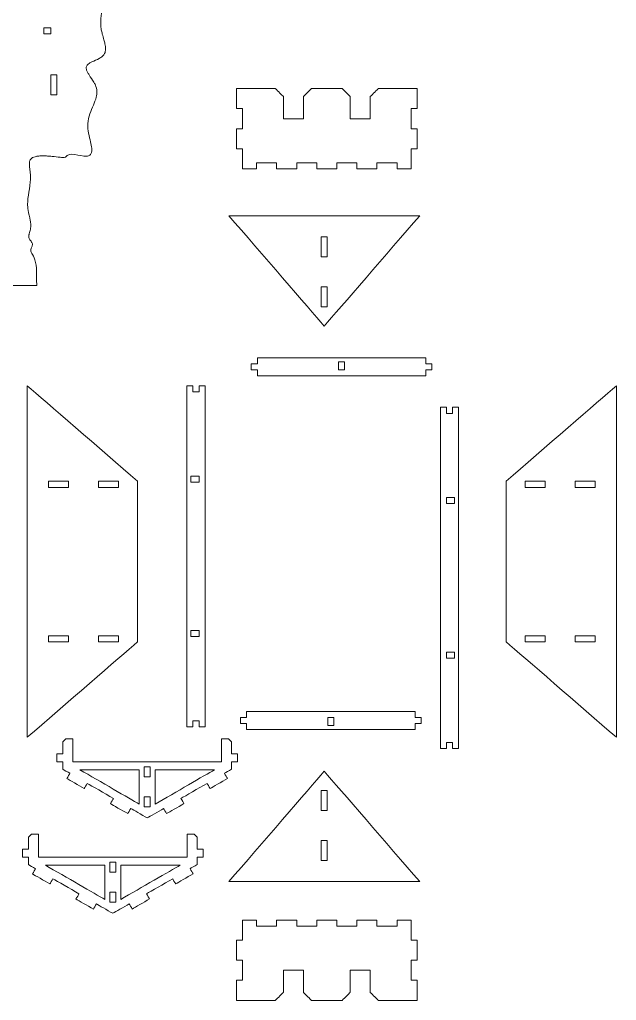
# Model space of a CAD drawing. Header units: millimetres. Extents: x -5059 to 5976, y -2595 to 3315.
# Drawn here: x 4223 to 4818, y -1113 to -135 of the extents above; entities that cross this region are included whole.
import ezdxf

# ---------------------------------------------------------------- set-up
doc = ezdxf.new("R2010")
doc.units = ezdxf.units.MM
doc.header["$MEASUREMENT"] = 0
doc.layers.add('Make2D$visible$lines', color=7, linetype='Continuous')

msp = doc.modelspace()

# ---------------------------------------------------------------- linework, layer by layer
at = {"layer": 'Make2D$visible$lines', "color": 18, "lineweight": 9}
for points, knots in [([(4290.1496, -271.1573), (4291.329, -271.1208), (4292.6943, -270.8121), (4293.6329, -270.0332), (4293.6329, -270.0332), (4294.4388, -269.3644), (4294.93, -268.3488), (4295.1926, -267.3102), (4295.1926, -267.3102), (4295.6468, -265.5133), (4295.4164, -263.6473), (4295.1184, -261.8186), (4295.1184, -261.8186), (4294.7409, -259.5029), (4294.2549, -257.2472), (4293.7255, -254.9836), (4293.7255, -254.9836), (4293.0172, -251.9554), (4292.2313, -248.913), (4291.8011, -245.8235), (4291.8011, -245.8235), (4291.4659, -243.4158), (4291.3468, -240.9795), (4291.5164, -238.561), (4291.5164, -238.561), (4291.7481, -235.2561), (4292.519, -231.9844), (4293.584, -228.8379), (4293.584, -228.8379), (4294.5664, -225.9351), (4295.7991, -223.1389), (4297.002, -220.3197), (4297.002, -220.3197), (4298.1081, -217.7275), (4299.189, -215.116), (4299.8705, -212.3818), (4299.8705, -212.3818), (4300.353, -210.4458), (4300.6352, -208.4483), (4300.5348, -206.4606), (4300.5348, -206.4606), (4300.4273, -204.3329), (4299.8814, -202.2165), (4299.0119, -200.2665), (4299.0119, -200.2665), (4298.5458, -199.2212), (4297.9868, -198.2238), (4297.3947, -197.246), (4297.3947, -197.246), (4295.9345, -194.8344), (4294.2734, -192.5422), (4292.7579, -190.1632), (4292.7579, -190.1632), (4292.1653, -189.2331), (4291.595, -188.2897), (4291.0972, -187.3045), (4291.0972, -187.3045), (4290.6679, -186.4549), (4290.2925, -185.5743), (4290.0623, -184.6462), (4290.0623, -184.6462), (4289.8695, -183.8691), (4289.7785, -183.0587), (4289.9384, -182.286), (4289.9384, -182.286), (4290.0885, -181.5607), (4290.4596, -180.8686), (4290.942, -180.2927), (4290.942, -180.2927), (4291.5035, -179.6222), (4292.2159, -179.1091), (4292.9519, -178.6406), (4292.9519, -178.6406), (4293.8178, -178.0894), (4294.7162, -177.6), (4295.631, -177.1418), (4295.631, -177.1418), (4297.9895, -175.9604), (4300.4566, -174.9866), (4302.7823, -173.7283), (4302.7823, -173.7283), (4304.0034, -173.0676), (4305.1857, -172.3284), (4306.2078, -171.3896), (4306.2078, -171.3896), (4307.0027, -170.6595), (4307.7008, -169.8086), (4308.1817, -168.8515), (4308.1817, -168.8515), (4308.865, -167.4914), (4309.1095, -165.9167), (4309.1297, -164.3754), (4309.1297, -164.3754), (4309.1525, -162.6357), (4308.8894, -160.9386), (4308.5298, -159.2479), (4308.5298, -159.2479), (4308.2334, -157.8545), (4307.8715, -156.4655), (4307.4891, -155.0894), (4307.4891, -155.0894), (4306.9597, -153.1844), (4306.3911, -151.3043), (4305.8851, -149.3969), (4305.8851, -149.3969), (4305.512, -147.9905), (4305.173, -146.5692), (4304.9185, -145.1355), (4304.9185, -145.1355), (4304.6306, -143.5136), (4304.451, -141.8758), (4304.3703, -140.2325), (4304.3703, -140.2325), (4304.2674, -138.1393), (4304.3251, -136.0371), (4304.4756, -133.9449), (4304.4756, -133.9449), (4304.7288, -130.4247), (4305.2448, -126.9326), (4305.6103, -123.423), (4305.6103, -123.423), (4305.763, -121.9566), (4305.8895, -120.4871), (4305.9468, -119.0139), (4305.9468, -119.0139), (4306.0274, -116.9413), (4305.9713, -114.8614), (4305.7341, -112.8026), (4305.7341, -112.8026), (4305.5222, -110.9634), (4305.1658, -109.141), (4304.7513, -107.3339), (4304.7513, -107.3339), (4303.6116, -102.3648), (4302.0326, -97.5112), (4301.0332, -92.5091), (4301.0332, -92.5091), (4300.408, -89.3799), (4300.0097, -86.1926), (4300.1538, -83.0174), (4300.1538, -83.0174), (4300.2973, -79.8562), (4300.9786, -76.707), (4302.0658, -73.7258), (4302.0658, -73.7258), (4303.1543, -70.7409), (4304.6497, -67.9244), (4306.0704, -65.0798), (4306.0704, -65.0798), (4307.4358, -62.3458), (4308.7322, -59.5859), (4309.6971, -56.6738), (4309.6971, -56.6738), (4310.5282, -54.1655), (4311.1135, -51.5443), (4310.6506, -48.9566), (4310.6506, -48.9566), (4310.3801, -47.4443), (4309.7517, -45.9435), (4308.8574, -44.6953), (4308.8574, -44.6953), (4308.2923, -43.9065), (4307.621, -43.2187), (4306.9269, -42.543), (4306.9269, -42.543), (4305.8228, -41.468), (4304.6612, -40.4238), (4303.5413, -39.3621), (4303.5413, -39.3621), (4303.0065, -38.8551), (4302.4812, -38.3441), (4301.994, -37.7898), (4301.994, -37.7898), (4301.5476, -37.2819), (4301.1332, -36.7378), (4300.7871, -36.1548), (4300.7871, -36.1548), (4300.4738, -35.627), (4300.2165, -35.0674), (4300.0859, -34.4714), (4300.0859, -34.4714), (4299.9652, -33.9207), (4299.9527, -33.3391), (4300.0314, -32.7775), (4300.0314, -32.7775), (4300.1142, -32.1862), (4300.2982, -31.6172), (4300.5211, -31.0647), (4300.5211, -31.0647), (4300.7662, -30.457), (4301.0584, -29.8692), (4301.3724, -29.2941), (4301.3724, -29.2941), (4302.2698, -27.6507), (4303.3452, -26.1111), (4304.2383, -24.4593), (4304.2383, -24.4593), (4304.654, -23.6905), (4305.0301, -22.8975), (4305.2709, -22.065), (4305.2709, -22.065), (4305.7629, -20.364), (4305.6896, -18.4985), (4305.1489, -16.8057), (4305.1489, -16.8057), (4304.5605, -14.964), (4303.4187, -13.3269), (4302.2245, -11.7904), (4302.2245, -11.7904), (4301.2206, -10.4987), (4300.1796, -9.2782), (4299.0907, -8.0763), (4299.0907, -8.0763), (4297.5821, -6.4113), (4295.9814, -4.7822), (4294.5127, -3.0678), (4294.5127, -3.0678), (4293.4528, -1.8307), (4292.4616, -0.5492), (4291.5932, 0.8281), (4291.5932, 0.8281), (4290.8661, 1.9813), (4290.225, 3.2017), (4289.7786, 4.4872), (4289.7786, 4.4872), (4289.2244, 6.0831), (4288.9702, 7.7793), (4288.8892, 9.4719), (4288.8892, 9.4719), (4288.8231, 10.8527), (4288.8722, 12.231), (4288.9813, 13.6056), (4288.9813, 13.6056), (4289.2059, 16.437), (4289.6848, 19.2527), (4289.9716, 22.0807), (4289.9716, 22.0807), (4290.089, 23.2382), (4290.1742, 24.3978), (4290.2127, 25.56), (4290.2127, 25.56), (4290.2574, 26.91), (4290.2391, 28.2636), (4290.1857, 29.615), (4290.1857, 29.615), (4290.0105, 34.0546), (4289.4578, 38.4707), (4289.4296, 42.9136), (4289.4296, 42.9136), (4289.4157, 45.1104), (4289.5299, 47.3138), (4289.8995, 49.4747), (4289.8995, 49.4747), (4290.2745, 51.6667), (4290.9122, 53.8151), (4291.6818, 55.9071), (4291.6818, 55.9071), (4293.1704, 59.9535), (4295.1525, 63.789), (4296.8499, 67.7494), (4296.8499, 67.7494), (4297.5549, 69.3944), (4298.2108, 71.061), (4298.757, 72.7656), (4298.757, 72.7656), (4299.2761, 74.3855), (4299.6961, 76.0398), (4299.9122, 77.7283), (4299.9122, 77.7283), (4300.1208, 79.3571), (4300.1397, 81.0177), (4299.8888, 82.6359), (4299.8888, 82.6359), (4299.5963, 84.5223), (4298.9371, 86.351), (4298.0343, 88.0387), (4298.0343, 88.0387), (4297.188, 89.6209), (4296.1276, 91.0791), (4294.9312, 92.415), (4294.9312, 92.415), (4293.4678, 94.0489), (4291.8009, 95.4998), (4289.9637, 96.6988), (4289.9637, 96.6988), (4288.4862, 97.6631), (4286.8985, 98.4645), (4285.2267, 99.0228), (4285.2267, 99.0228), (4283.794, 99.5013), (4282.2995, 99.8013), (4280.7934, 99.931), (4280.7934, 99.931), (4279.29, 100.0606), (4277.775, 100.0205), (4276.2732, 99.8756), (4276.2732, 99.8756), (4274.2064, 99.6762), (4272.1644, 99.2781), (4270.1437, 98.7995), (4270.1437, 98.7995), (4267.0146, 98.0584), (4263.9365, 97.124), (4260.819, 96.3386), (4260.819, 96.3386), (4259.2703, 95.9484), (4257.7119, 95.595), (4256.1369, 95.3259), (4256.1369, 95.3259), (4253.6638, 94.9035), (4251.1498, 94.6889), (4248.6468, 94.8407), (4248.6468, 94.8407), (4247.1669, 94.9304), (4245.691, 95.1482), (4244.2523, 95.5068), (4244.2523, 95.5068), (4242.7672, 95.8769), (4241.3218, 96.3971), (4239.9389, 97.0559), (4239.9389, 97.0559), (4238.5829, 97.7018), (4237.2869, 98.481), (4236.1398, 99.4494), (4236.1398, 99.4494), (4235.6555, 99.8583), (4235.1976, 100.301), (4234.8, 100.795), (4234.8, 100.795), (4234.5042, 101.1624), (4234.2418, 101.5581), (4234.0327, 101.9803), (4234.0327, 101.9803), (4233.718, 102.6162), (4233.5244, 103.3121), (4233.4487, 104.0165), (4233.4487, 104.0165), (4233.3422, 105.0081), (4233.4692, 106.0163), (4233.693, 106.9931), (4233.693, 106.9931), (4233.944, 108.0889), (4234.3168, 109.1451), (4234.7333, 110.1845), (4234.7333, 110.1845), (4235.5259, 112.1625), (4236.4767, 114.0799), (4237.3017, 116.047), (4237.3017, 116.047), (4237.6955, 116.9859), (4238.0606, 117.9363), (4238.3732, 118.9042), (4238.3732, 118.9042), (4238.9792, 120.7806), (4239.3879, 122.7231), (4239.6424, 124.681), (4239.6424, 124.681), (4239.8863, 126.5571), (4239.9888, 128.4472), (4240.0167, 130.3378), (4240.0167, 130.3378), (4240.0605, 133.3124), (4239.9199, 136.2885), (4239.9321, 139.2639), (4239.9321, 139.2639), (4239.9385, 140.8258), (4239.987, 142.3876), (4240.0726, 143.9468), (4240.0726, 143.9468), (4240.3696, 149.3624), (4241.1127, 154.7473), (4241.5014, 160.1576), (4241.5014, 160.1576), (4241.6326, 161.9839), (4241.7233, 163.813), (4241.7501, 165.6446), (4241.7501, 165.6446), (4241.8047, 169.3811), (4241.593, 173.1278), (4240.9282, 176.8016), (4240.9282, 176.8016), (4240.5897, 178.6724), (4240.1338, 180.5242), (4239.6313, 182.3607), (4239.6313, 182.3607), (4238.4504, 186.6772), (4237.0129, 190.9094), (4235.9894, 195.2671), (4235.9894, 195.2671), (4235.3094, 198.1622), (4234.8123, 201.1127), (4234.8921, 204.0833), (4234.8921, 204.0833), (4234.9527, 206.3388), (4235.3459, 208.6059), (4236.2253, 210.6803), (4236.2253, 210.6803), (4236.6161, 211.6022), (4237.103, 212.4861), (4237.6303, 213.3401), (4237.6303, 213.3401), (4238.082, 214.0718), (4238.5634, 214.7816), (4239.007, 215.5161), (4239.007, 215.5161), (4239.2989, 215.9995), (4239.5745, 216.4937), (4239.813, 217.007), (4239.813, 217.007), (4240.2222, 217.8877), (4240.5221, 218.8245), (4240.5776, 219.7979)], [0, 0, 0, 0, 0.00961538, 0.00961538, 0.00961538, 0.00961538, 0.01923077, 0.01923077, 0.01923077, 0.01923077, 0.02884615, 0.02884615, 0.02884615, 0.02884615, 0.03846154, 0.03846154, 0.03846154, 0.03846154, 0.04807692, 0.04807692, 0.04807692, 0.04807692, 0.05769231, 0.05769231, 0.05769231, 0.05769231, 0.06730769, 0.06730769, 0.06730769, 0.06730769, 0.07692308, 0.07692308, 0.07692308, 0.07692308, 0.08653846, 0.08653846, 0.08653846, 0.08653846, 0.09615385, 0.09615385, 0.09615385, 0.09615385, 0.10576923, 0.10576923, 0.10576923, 0.10576923, 0.11538462, 0.11538462, 0.11538462, 0.11538462, 0.125, 0.125, 0.125, 0.125, 0.13461538, 0.13461538, 0.13461538, 0.13461538, 0.14423077, 0.14423077, 0.14423077, 0.14423077, 0.15384615, 0.15384615, 0.15384615, 0.15384615, 0.16346154, 0.16346154, 0.16346154, 0.16346154, 0.17307692, 0.17307692, 0.17307692, 0.17307692, 0.18269231, 0.18269231, 0.18269231, 0.18269231, 0.19230769, 0.19230769, 0.19230769, 0.19230769, 0.20192308, 0.20192308, 0.20192308, 0.20192308, 0.21153846, 0.21153846, 0.21153846, 0.21153846, 0.22115385, 0.22115385, 0.22115385, 0.22115385, 0.23076923, 0.23076923, 0.23076923, 0.23076923, 0.24038462, 0.24038462, 0.24038462, 0.24038462, 0.25, 0.25, 0.25, 0.25, 0.25961538, 0.25961538, 0.25961538, 0.25961538, 0.26923077, 0.26923077, 0.26923077, 0.26923077, 0.27884615, 0.27884615, 0.27884615, 0.27884615, 0.28846154, 0.28846154, 0.28846154, 0.28846154, 0.29807692, 0.29807692, 0.29807692, 0.29807692, 0.30769231, 0.30769231, 0.30769231, 0.30769231, 0.31730769, 0.31730769, 0.31730769, 0.31730769, 0.32692308, 0.32692308, 0.32692308, 0.32692308, 0.33653846, 0.33653846, 0.33653846, 0.33653846, 0.34615385, 0.34615385, 0.34615385, 0.34615385, 0.35576923, 0.35576923, 0.35576923, 0.35576923, 0.36538462, 0.36538462, 0.36538462, 0.36538462, 0.375, 0.375, 0.375, 0.375, 0.38461538, 0.38461538, 0.38461538, 0.38461538, 0.39423077, 0.39423077, 0.39423077, 0.39423077, 0.40384615, 0.40384615, 0.40384615, 0.40384615, 0.41346154, 0.41346154, 0.41346154, 0.41346154, 0.42307692, 0.42307692, 0.42307692, 0.42307692, 0.43269231, 0.43269231, 0.43269231, 0.43269231, 0.44230769, 0.44230769, 0.44230769, 0.44230769, 0.45192308, 0.45192308, 0.45192308, 0.45192308, 0.46153846, 0.46153846, 0.46153846, 0.46153846, 0.47115385, 0.47115385, 0.47115385, 0.47115385, 0.48076923, 0.48076923, 0.48076923, 0.48076923, 0.49038462, 0.49038462, 0.49038462, 0.49038462, 0.5, 0.5, 0.5, 0.5, 0.50961538, 0.50961538, 0.50961538, 0.50961538, 0.51923077, 0.51923077, 0.51923077, 0.51923077, 0.52884615, 0.52884615, 0.52884615, 0.52884615, 0.53846154, 0.53846154, 0.53846154, 0.53846154, 0.54807692, 0.54807692, 0.54807692, 0.54807692, 0.55769231, 0.55769231, 0.55769231, 0.55769231, 0.56730769, 0.56730769, 0.56730769, 0.56730769, 0.57692308, 0.57692308, 0.57692308, 0.57692308, 0.58653846, 0.58653846, 0.58653846, 0.58653846, 0.59615385, 0.59615385, 0.59615385, 0.59615385, 0.60576923, 0.60576923, 0.60576923, 0.60576923, 0.61538462, 0.61538462, 0.61538462, 0.61538462, 0.625, 0.625, 0.625, 0.625, 0.63461538, 0.63461538, 0.63461538, 0.63461538, 0.64423077, 0.64423077, 0.64423077, 0.64423077, 0.65384615, 0.65384615, 0.65384615, 0.65384615, 0.66346154, 0.66346154, 0.66346154, 0.66346154, 0.67307692, 0.67307692, 0.67307692, 0.67307692, 0.68269231, 0.68269231, 0.68269231, 0.68269231, 0.69230769, 0.69230769, 0.69230769, 0.69230769, 0.70192308, 0.70192308, 0.70192308, 0.70192308, 0.71153846, 0.71153846, 0.71153846, 0.71153846, 0.72115385, 0.72115385, 0.72115385, 0.72115385, 0.73076923, 0.73076923, 0.73076923, 0.73076923, 0.74038462, 0.74038462, 0.74038462, 0.74038462, 0.75, 0.75, 0.75, 0.75, 0.75961538, 0.75961538, 0.75961538, 0.75961538, 0.76923077, 0.76923077, 0.76923077, 0.76923077, 0.77884615, 0.77884615, 0.77884615, 0.77884615, 0.78846154, 0.78846154, 0.78846154, 0.78846154, 0.79807692, 0.79807692, 0.79807692, 0.79807692, 0.80769231, 0.80769231, 0.80769231, 0.80769231, 0.81730769, 0.81730769, 0.81730769, 0.81730769, 0.82692308, 0.82692308, 0.82692308, 0.82692308, 0.83653846, 0.83653846, 0.83653846, 0.83653846, 0.84615385, 0.84615385, 0.84615385, 0.84615385, 0.85576923, 0.85576923, 0.85576923, 0.85576923, 0.86538462, 0.86538462, 0.86538462, 0.86538462, 0.875, 0.875, 0.875, 0.875, 0.88461538, 0.88461538, 0.88461538, 0.88461538, 0.89423077, 0.89423077, 0.89423077, 0.89423077, 0.90384615, 0.90384615, 0.90384615, 0.90384615, 0.91346154, 0.91346154, 0.91346154, 0.91346154, 0.92307692, 0.92307692, 0.92307692, 0.92307692, 0.93269231, 0.93269231, 0.93269231, 0.93269231, 0.94230769, 0.94230769, 0.94230769, 0.94230769, 0.95192308, 0.95192308, 0.95192308, 0.95192308, 0.96153846, 0.96153846, 0.96153846, 0.96153846, 0.97115385, 0.97115385, 0.97115385, 0.97115385, 0.98076923, 0.98076923, 0.98076923, 0.98076923, 1, 1, 1, 1]), ([(4235.854, -360.8599), (4236.0584, -360.4232), (4236.204, -359.9456), (4236.239, -359.4619), (4236.239, -359.4619), (4236.2792, -358.9056), (4236.173, -358.3412), (4235.9665, -357.8216), (4235.9665, -357.8216), (4235.8108, -357.4297), (4235.5981, -357.0632), (4235.3623, -356.7134), (4235.3623, -356.7134), (4234.7206, -355.7612), (4233.9083, -354.9324), (4233.3177, -353.9494), (4233.3177, -353.9494), (4232.978, -353.384), (4232.7116, -352.7675), (4232.6068, -352.1205), (4232.6068, -352.1205), (4232.4777, -351.3239), (4232.5933, -350.4812), (4232.748, -349.6837), (4232.748, -349.6837), (4232.8306, -349.2575), (4232.9244, -348.8441), (4233.0352, -348.4288), (4233.0352, -348.4288), (4233.2263, -347.7125), (4233.4679, -346.9901), (4233.6811, -346.2682), (4233.6811, -346.2682), (4233.9156, -345.4742), (4234.1156, -344.6807), (4234.2605, -343.8734), (4234.2605, -343.8734), (4234.5162, -342.4483), (4234.5999, -340.98), (4234.5527, -339.5239), (4234.5527, -339.5239), (4234.5062, -338.0897), (4234.3329, -336.6672), (4234.0912, -335.2568), (4234.0912, -335.2568), (4233.4932, -331.7675), (4232.4768, -328.3513), (4231.9217, -324.8532), (4231.9217, -324.8532), (4231.683, -323.3492), (4231.5297, -321.8301), (4231.4788, -320.3085), (4231.4788, -320.3085), (4231.4004, -317.9648), (4231.5652, -315.6153), (4231.8253, -313.2813), (4231.8253, -313.2813), (4232.2951, -309.0666), (4233.0758, -304.9026), (4233.6199, -300.6993), (4233.6199, -300.6993), (4233.8632, -298.8206), (4234.0591, -296.9341), (4234.1672, -295.0428), (4234.1672, -295.0428), (4234.2795, -293.0797), (4234.2972, -291.1116), (4234.1855, -289.1492), (4234.1855, -289.1492), (4234.1078, -287.7851), (4233.9677, -286.4239), (4233.7953, -285.068), (4233.7953, -285.068), (4233.6521, -283.942), (4233.4867, -282.8198), (4233.3672, -281.691), (4233.3672, -281.691), (4233.2775, -280.8436), (4233.2137, -279.9924), (4233.2029, -279.1403), (4233.2029, -279.1403), (4233.1955, -278.5542), (4233.2132, -277.9676), (4233.2818, -277.385), (4233.2818, -277.385), (4233.3448, -276.8511), (4233.4505, -276.3206), (4233.6256, -275.8125), (4233.6256, -275.8125), (4233.8542, -275.149), (4234.201, -274.5237), (4234.6611, -273.9974), (4234.6611, -273.9974), (4235.1635, -273.4228), (4235.8011, -272.9663), (4236.4768, -272.5997), (4236.4768, -272.5997), (4237.2446, -272.1831), (4238.0616, -271.8826), (4238.8986, -271.6498), (4238.8986, -271.6498), (4240.1069, -271.3136), (4241.3569, -271.1183), (4242.6085, -270.9946), (4242.6085, -270.9946), (4244.0131, -270.8557), (4245.4198, -270.8069), (4246.8289, -270.8101), (4246.8289, -270.8101), (4248.3243, -270.8136), (4249.8226, -270.8757), (4251.3156, -270.9682), (4251.3156, -270.9682), (4252.8146, -271.061), (4254.3084, -271.1845), (4255.8035, -271.3341), (4255.8035, -271.3341), (4258.4579, -271.5998), (4261.1162, -271.948), (4263.7572, -272.1969), (4263.7572, -272.1969), (4264.7312, -272.2887), (4265.7027, -272.367), (4266.7001, -272.4367), (4266.7001, -272.4367), (4267.5606, -272.4968), (4268.4403, -272.5504), (4269.1628, -272.084)], [0, 0, 0, 0, 0.03030303, 0.03030303, 0.03030303, 0.03030303, 0.06060606, 0.06060606, 0.06060606, 0.06060606, 0.09090909, 0.09090909, 0.09090909, 0.09090909, 0.12121212, 0.12121212, 0.12121212, 0.12121212, 0.15151515, 0.15151515, 0.15151515, 0.15151515, 0.18181818, 0.18181818, 0.18181818, 0.18181818, 0.21212121, 0.21212121, 0.21212121, 0.21212121, 0.24242424, 0.24242424, 0.24242424, 0.24242424, 0.27272727, 0.27272727, 0.27272727, 0.27272727, 0.3030303, 0.3030303, 0.3030303, 0.3030303, 0.33333333, 0.33333333, 0.33333333, 0.33333333, 0.36363636, 0.36363636, 0.36363636, 0.36363636, 0.39393939, 0.39393939, 0.39393939, 0.39393939, 0.42424242, 0.42424242, 0.42424242, 0.42424242, 0.45454545, 0.45454545, 0.45454545, 0.45454545, 0.48484848, 0.48484848, 0.48484848, 0.48484848, 0.51515152, 0.51515152, 0.51515152, 0.51515152, 0.54545455, 0.54545455, 0.54545455, 0.54545455, 0.57575758, 0.57575758, 0.57575758, 0.57575758, 0.60606061, 0.60606061, 0.60606061, 0.60606061, 0.63636364, 0.63636364, 0.63636364, 0.63636364, 0.66666667, 0.66666667, 0.66666667, 0.66666667, 0.6969697, 0.6969697, 0.6969697, 0.6969697, 0.72727273, 0.72727273, 0.72727273, 0.72727273, 0.75757576, 0.75757576, 0.75757576, 0.75757576, 0.78787879, 0.78787879, 0.78787879, 0.78787879, 0.81818182, 0.81818182, 0.81818182, 0.81818182, 0.84848485, 0.84848485, 0.84848485, 0.84848485, 0.87878788, 0.87878788, 0.87878788, 0.87878788, 0.90909091, 0.90909091, 0.90909091, 0.90909091, 0.93939394, 0.93939394, 0.93939394, 0.93939394, 1, 1, 1, 1]), ([(4240.5776, -399.9517), (4240.2331, -395.4336), (4240.7394, -388.9836), (4240.2096, -382.9246), (4240.2096, -382.9246), (4239.8549, -378.8677), (4239.0357, -374.9862), (4237.9696, -372.3272), (4237.9696, -372.3272), (4235.9817, -367.3689), (4233.1353, -366.6615), (4235.854, -360.8599)], [0, 0, 0, 0, 0.25, 0.25, 0.25, 0.25, 0.5, 0.5, 0.5, 0.5, 1, 1, 1, 1])]:
    msp.add_open_spline(points, degree=3, knots=knots, dxfattribs=at)
for points in [[(4247.5776, -143.0769), (4247.5776, -145.0769), (4247.5776, -148.0769), (4247.5776, -149.0769)], [(4254.5776, -143.0769), (4252.2443, -143.0769), (4248.7443, -143.0769), (4247.5776, -143.0769)], [(4254.5776, -149.0769), (4254.5776, -147.0769), (4254.5776, -144.0769), (4254.5776, -143.0769)], [(4247.5776, -149.0769), (4249.9109, -149.0769), (4253.4109, -149.0769), (4254.5776, -149.0769)], [(4254.5776, -190.0769), (4254.5776, -196.7436), (4254.5776, -206.7436), (4254.5776, -210.0769)], [(4260.5776, -190.0769), (4258.5776, -190.0769), (4255.5776, -190.0769), (4254.5776, -190.0769)], [(4260.5776, -210.0769), (4260.5776, -203.4102), (4260.5776, -193.4102), (4260.5776, -190.0769)], [(4478.3743, -203.7454), (4465.4854, -203.7454), (4446.152, -203.7454), (4439.7076, -203.7454)], [(4439.7076, -203.7454), (4439.7076, -210.4121), (4439.7076, -220.4121), (4439.7076, -223.7454)], [(4478.3743, -203.7454), (4481.0409, -206.4121), (4485.0409, -210.4121), (4486.3743, -211.7454)], [(4506.3743, -211.7454), (4509.0409, -209.0788), (4513.0409, -205.0788), (4514.3743, -203.7454)], [(4545.0409, -203.7454), (4534.8187, -203.7454), (4519.4854, -203.7454), (4514.3743, -203.7454)], [(4545.0409, -203.7454), (4547.7076, -206.4121), (4551.7076, -210.4121), (4553.0409, -211.7454)], [(4573.0409, -211.7454), (4575.7076, -209.0788), (4579.7076, -205.0788), (4581.0409, -203.7454)], [(4619.7076, -203.7454), (4606.8187, -203.7454), (4587.4854, -203.7454), (4581.0409, -203.7454)], [(4619.7076, -223.7454), (4619.7076, -217.0788), (4619.7076, -207.0788), (4619.7076, -203.7454)], [(4254.5776, -210.0769), (4256.5776, -210.0769), (4259.5776, -210.0769), (4260.5776, -210.0769)], [(4486.3743, -233.7454), (4486.3743, -226.4121), (4486.3743, -215.4121), (4486.3743, -211.7454)], [(4506.3743, -211.7454), (4506.3743, -219.0788), (4506.3743, -230.0788), (4506.3743, -233.7454)], [(4553.0409, -233.7454), (4553.0409, -226.4121), (4553.0409, -215.4121), (4553.0409, -211.7454)], [(4573.0409, -211.7454), (4573.0409, -219.0788), (4573.0409, -230.0788), (4573.0409, -233.7454)], [(4445.7076, -223.7454), (4443.7076, -223.7454), (4440.7076, -223.7454), (4439.7076, -223.7454)], [(4445.7076, -243.7454), (4445.7076, -237.0788), (4445.7076, -227.0788), (4445.7076, -223.7454)], [(4613.7076, -223.7454), (4613.7076, -230.4121), (4613.7076, -240.4121), (4613.7076, -243.7454)], [(4619.7076, -223.7454), (4617.7076, -223.7454), (4614.7076, -223.7454), (4613.7076, -223.7454)], [(4506.3743, -233.7454), (4499.7076, -233.7454), (4489.7076, -233.7454), (4486.3743, -233.7454)], [(4573.0409, -233.7454), (4566.3743, -233.7454), (4556.3743, -233.7454), (4553.0409, -233.7454)], [(4439.7076, -243.7454), (4441.7076, -243.7454), (4444.7076, -243.7454), (4445.7076, -243.7454)], [(4439.7076, -243.7454), (4439.7076, -250.4121), (4439.7076, -260.4121), (4439.7076, -263.7454)], [(4613.7076, -243.7454), (4615.7076, -243.7454), (4618.7076, -243.7454), (4619.7076, -243.7454)], [(4619.7076, -263.7454), (4619.7076, -257.0788), (4619.7076, -247.0788), (4619.7076, -243.7454)], [(4445.7076, -263.7454), (4443.7076, -263.7454), (4440.7076, -263.7454), (4439.7076, -263.7454)], [(4445.7076, -283.7454), (4445.7076, -277.0788), (4445.7076, -267.0788), (4445.7076, -263.7454)], [(4613.7076, -263.7454), (4613.7076, -270.4121), (4613.7076, -280.4121), (4613.7076, -283.7454)], [(4619.7076, -263.7454), (4617.7076, -263.7454), (4614.7076, -263.7454), (4613.7076, -263.7454)], [(4269.1628, -272.084), (4272.9087, -266.1677), (4283.154, -271.4662), (4290.1496, -271.1573)], [(4479.7076, -277.7454), (4473.0409, -277.7454), (4463.0409, -277.7454), (4459.7076, -277.7454)], [(4459.7076, -277.7454), (4459.7076, -279.7454), (4459.7076, -282.7454), (4459.7076, -283.7454)], [(4479.7076, -283.7454), (4479.7076, -281.7454), (4479.7076, -278.7454), (4479.7076, -277.7454)], [(4519.7076, -277.7454), (4513.0409, -277.7454), (4503.0409, -277.7454), (4499.7076, -277.7454)], [(4499.7076, -277.7454), (4499.7076, -279.7454), (4499.7076, -282.7454), (4499.7076, -283.7454)], [(4519.7076, -283.7454), (4519.7076, -281.7454), (4519.7076, -278.7454), (4519.7076, -277.7454)], [(4559.7076, -277.7454), (4553.0409, -277.7454), (4543.0409, -277.7454), (4539.7076, -277.7454)], [(4539.7076, -277.7454), (4539.7076, -279.7454), (4539.7076, -282.7454), (4539.7076, -283.7454)], [(4559.7076, -283.7454), (4559.7076, -281.7454), (4559.7076, -278.7454), (4559.7076, -277.7454)], [(4599.7076, -277.7454), (4593.0409, -277.7454), (4583.0409, -277.7454), (4579.7076, -277.7454)], [(4579.7076, -277.7454), (4579.7076, -279.7454), (4579.7076, -282.7454), (4579.7076, -283.7454)], [(4599.7076, -283.7454), (4599.7076, -281.7454), (4599.7076, -278.7454), (4599.7076, -277.7454)], [(4445.7076, -283.7454), (4450.3743, -283.7454), (4457.3743, -283.7454), (4459.7076, -283.7454)], [(4479.7076, -283.7454), (4486.3743, -283.7454), (4496.3743, -283.7454), (4499.7076, -283.7454)], [(4519.7076, -283.7454), (4526.3743, -283.7454), (4536.3743, -283.7454), (4539.7076, -283.7454)], [(4559.7076, -283.7454), (4566.3743, -283.7454), (4576.3743, -283.7454), (4579.7076, -283.7454)], [(4599.7076, -283.7454), (4604.3743, -283.7454), (4611.3743, -283.7454), (4613.7076, -283.7454)], [(4431.9809, -330.4571), (4463.7117, -367.1237), (4511.3078, -422.1237), (4527.1732, -440.4571)], [(4431.9809, -330.4571), (4495.4424, -330.4571), (4590.6347, -330.4571), (4622.3655, -330.4571)], [(4622.3655, -330.4571), (4590.6347, -367.1237), (4543.0386, -422.1237), (4527.1732, -440.4571)], [(4524.1732, -351.4571), (4526.1732, -351.4571), (4529.1732, -351.4571), (4530.1732, -351.4571)], [(4524.1732, -371.4571), (4524.1732, -364.7904), (4524.1732, -354.7904), (4524.1732, -351.4571)], [(4530.1732, -351.4571), (4530.1732, -358.1237), (4530.1732, -368.1237), (4530.1732, -371.4571)], [(4530.1732, -371.4571), (4528.1732, -371.4571), (4525.1732, -371.4571), (4524.1732, -371.4571)], [(4199.5776, -399.9517), (4213.2443, -399.9517), (4233.7443, -399.9517), (4240.5776, -399.9517)], [(4524.1732, -401.4571), (4526.1732, -401.4571), (4529.1732, -401.4571), (4530.1732, -401.4571)], [(4524.1732, -421.4571), (4524.1732, -414.7904), (4524.1732, -404.7904), (4524.1732, -401.4571)], [(4530.1732, -401.4571), (4530.1732, -408.1237), (4530.1732, -418.1237), (4530.1732, -421.4571)], [(4530.1732, -421.4571), (4528.1732, -421.4571), (4525.1732, -421.4571), (4524.1732, -421.4571)], [(4454.4648, -484.1552), (4454.4648, -482.1552), (4454.4648, -479.1552), (4454.4648, -478.1552)], [(4454.4648, -478.1552), (4456.4648, -478.1552), (4459.4648, -478.1552), (4460.4648, -478.1552)], [(4460.4648, -478.1552), (4460.4648, -476.1552), (4460.4648, -473.1552), (4460.4648, -472.1552)], [(4460.4648, -472.1552), (4516.4648, -472.1552), (4600.4648, -472.1552), (4628.4648, -472.1552)], [(4541.4648, -484.1552), (4541.4648, -481.4885), (4541.4648, -477.4885), (4541.4648, -476.1552)], [(4541.4648, -476.1552), (4543.4648, -476.1552), (4546.4648, -476.1552), (4547.4648, -476.1552)], [(4547.4648, -476.1552), (4547.4648, -478.8218), (4547.4648, -482.8218), (4547.4648, -484.1552)], [(4628.4648, -472.1552), (4628.4648, -474.1552), (4628.4648, -477.1552), (4628.4648, -478.1552)], [(4628.4648, -478.1552), (4630.4648, -478.1552), (4633.4648, -478.1552), (4634.4648, -478.1552)], [(4634.4648, -478.1552), (4634.4648, -480.1552), (4634.4648, -483.1552), (4634.4648, -484.1552)], [(4460.4648, -484.1552), (4458.4648, -484.1552), (4455.4648, -484.1552), (4454.4648, -484.1552)], [(4460.4648, -490.1552), (4460.4648, -488.1552), (4460.4648, -485.1552), (4460.4648, -484.1552)], [(4547.4648, -484.1552), (4545.4648, -484.1552), (4542.4648, -484.1552), (4541.4648, -484.1552)], [(4634.4648, -484.1552), (4632.4648, -484.1552), (4629.4648, -484.1552), (4628.4648, -484.1552)], [(4628.4648, -484.1552), (4628.4648, -486.1552), (4628.4648, -489.1552), (4628.4648, -490.1552)], [(4628.4648, -490.1552), (4572.4648, -490.1552), (4488.4648, -490.1552), (4460.4648, -490.1552)], [(4341.1556, -595.2543), (4304.4889, -563.5236), (4249.4889, -515.9274), (4231.1556, -500.062)], [(4231.1556, -500.062), (4231.1556, -616.8569), (4231.1556, -792.0492), (4231.1556, -850.4467)], [(4396.3082, -500.0803), (4394.3082, -500.0803), (4391.3082, -500.0803), (4390.3082, -500.0803)], [(4390.3082, -500.0803), (4390.3082, -613.4136), (4390.3082, -783.4136), (4390.3082, -840.0803)], [(4396.3082, -506.0803), (4396.3082, -504.0803), (4396.3082, -501.0803), (4396.3082, -500.0803)], [(4402.3082, -506.0803), (4400.3082, -506.0803), (4397.3082, -506.0803), (4396.3082, -506.0803)], [(4408.3082, -500.0803), (4406.3082, -500.0803), (4403.3082, -500.0803), (4402.3082, -500.0803)], [(4402.3082, -500.0803), (4402.3082, -502.0803), (4402.3082, -505.0803), (4402.3082, -506.0803)], [(4408.3082, -840.0803), (4408.3082, -726.7469), (4408.3082, -556.7469), (4408.3082, -500.0803)], [(4708.3836, -595.2543), (4745.0503, -563.5236), (4800.0503, -515.9274), (4818.3836, -500.062)], [(4818.3836, -500.062), (4818.3836, -616.8569), (4818.3836, -792.0492), (4818.3836, -850.4467)], [(4643.0427, -861.5017), (4643.0427, -748.1683), (4643.0427, -578.1683), (4643.0427, -521.5017)], [(4643.0427, -521.5017), (4645.0427, -521.5017), (4648.0427, -521.5017), (4649.0427, -521.5017)], [(4649.0427, -521.5017), (4649.0427, -523.5017), (4649.0427, -526.5017), (4649.0427, -527.5017)], [(4649.0427, -527.5017), (4651.0427, -527.5017), (4654.0427, -527.5017), (4655.0427, -527.5017)], [(4655.0427, -521.5017), (4657.0427, -521.5017), (4660.0427, -521.5017), (4661.0427, -521.5017)], [(4655.0427, -527.5017), (4655.0427, -525.5017), (4655.0427, -522.5017), (4655.0427, -521.5017)], [(4661.0427, -521.5017), (4661.0427, -634.835), (4661.0427, -804.835), (4661.0427, -861.5017)], [(4252.1556, -601.2543), (4252.1556, -599.2543), (4252.1556, -596.2543), (4252.1556, -595.2543)], [(4252.1556, -595.2543), (4258.8223, -595.2543), (4268.8223, -595.2543), (4272.1556, -595.2543)], [(4272.1556, -595.2543), (4272.1556, -597.2543), (4272.1556, -600.2543), (4272.1556, -601.2543)], [(4302.1556, -601.2543), (4302.1556, -599.2543), (4302.1556, -596.2543), (4302.1556, -595.2543)], [(4302.1556, -595.2543), (4308.8223, -595.2543), (4318.8223, -595.2543), (4322.1556, -595.2543)], [(4322.1556, -595.2543), (4322.1556, -597.2543), (4322.1556, -600.2543), (4322.1556, -601.2543)], [(4341.1556, -755.2543), (4341.1556, -701.921), (4341.1556, -621.921), (4341.1556, -595.2543)], [(4394.3082, -590.0803), (4394.3082, -592.0803), (4394.3082, -595.0803), (4394.3082, -596.0803)], [(4402.3082, -590.0803), (4399.6415, -590.0803), (4395.6415, -590.0803), (4394.3082, -590.0803)], [(4394.3082, -596.0803), (4396.9748, -596.0803), (4400.9748, -596.0803), (4402.3082, -596.0803)], [(4402.3082, -596.0803), (4402.3082, -594.0803), (4402.3082, -591.0803), (4402.3082, -590.0803)], [(4708.3836, -755.2543), (4708.3836, -701.921), (4708.3836, -621.921), (4708.3836, -595.2543)], [(4727.3836, -595.2543), (4727.3836, -597.2543), (4727.3836, -600.2543), (4727.3836, -601.2543)], [(4747.3836, -595.2543), (4740.7169, -595.2543), (4730.7169, -595.2543), (4727.3836, -595.2543)], [(4747.3836, -601.2543), (4747.3836, -599.2543), (4747.3836, -596.2543), (4747.3836, -595.2543)], [(4777.3836, -595.2543), (4777.3836, -597.2543), (4777.3836, -600.2543), (4777.3836, -601.2543)], [(4797.3836, -595.2543), (4790.7169, -595.2543), (4780.7169, -595.2543), (4777.3836, -595.2543)], [(4797.3836, -601.2543), (4797.3836, -599.2543), (4797.3836, -596.2543), (4797.3836, -595.2543)], [(4272.1556, -601.2543), (4265.4889, -601.2543), (4255.4889, -601.2543), (4252.1556, -601.2543)], [(4322.1556, -601.2543), (4315.4889, -601.2543), (4305.4889, -601.2543), (4302.1556, -601.2543)], [(4727.3836, -601.2543), (4734.0503, -601.2543), (4744.0503, -601.2543), (4747.3836, -601.2543)], [(4777.3836, -601.2543), (4784.0503, -601.2543), (4794.0503, -601.2543), (4797.3836, -601.2543)], [(4649.0427, -617.5017), (4649.0427, -615.5017), (4649.0427, -612.5017), (4649.0427, -611.5017)], [(4649.0427, -611.5017), (4651.7094, -611.5017), (4655.7094, -611.5017), (4657.0427, -611.5017)], [(4657.0427, -611.5017), (4657.0427, -613.5017), (4657.0427, -616.5017), (4657.0427, -617.5017)], [(4657.0427, -617.5017), (4654.376, -617.5017), (4650.376, -617.5017), (4649.0427, -617.5017)], [(4252.1556, -749.2543), (4258.8223, -749.2543), (4268.8223, -749.2543), (4272.1556, -749.2543)], [(4252.1556, -755.2543), (4252.1556, -753.2543), (4252.1556, -750.2543), (4252.1556, -749.2543)], [(4272.1556, -749.2543), (4272.1556, -751.2543), (4272.1556, -754.2543), (4272.1556, -755.2543)], [(4302.1556, -749.2543), (4308.8223, -749.2543), (4318.8223, -749.2543), (4322.1556, -749.2543)], [(4302.1556, -755.2543), (4302.1556, -753.2543), (4302.1556, -750.2543), (4302.1556, -749.2543)], [(4322.1556, -749.2543), (4322.1556, -751.2543), (4322.1556, -754.2543), (4322.1556, -755.2543)], [(4402.3082, -744.0803), (4399.6415, -744.0803), (4395.6415, -744.0803), (4394.3082, -744.0803)], [(4394.3082, -744.0803), (4394.3082, -746.0803), (4394.3082, -749.0803), (4394.3082, -750.0803)], [(4394.3082, -750.0803), (4396.9748, -750.0803), (4400.9748, -750.0803), (4402.3082, -750.0803)], [(4402.3082, -750.0803), (4402.3082, -748.0803), (4402.3082, -745.0803), (4402.3082, -744.0803)], [(4727.3836, -749.2543), (4727.3836, -751.2543), (4727.3836, -754.2543), (4727.3836, -755.2543)], [(4747.3836, -749.2543), (4740.7169, -749.2543), (4730.7169, -749.2543), (4727.3836, -749.2543)], [(4747.3836, -755.2543), (4747.3836, -753.2543), (4747.3836, -750.2543), (4747.3836, -749.2543)], [(4777.3836, -749.2543), (4777.3836, -751.2543), (4777.3836, -754.2543), (4777.3836, -755.2543)], [(4797.3836, -749.2543), (4790.7169, -749.2543), (4780.7169, -749.2543), (4777.3836, -749.2543)], [(4797.3836, -755.2543), (4797.3836, -753.2543), (4797.3836, -750.2543), (4797.3836, -749.2543)], [(4231.1556, -850.4467), (4267.8223, -818.7159), (4322.8223, -771.1197), (4341.1556, -755.2543)], [(4272.1556, -755.2543), (4265.4889, -755.2543), (4255.4889, -755.2543), (4252.1556, -755.2543)], [(4322.1556, -755.2543), (4315.4889, -755.2543), (4305.4889, -755.2543), (4302.1556, -755.2543)], [(4818.3836, -850.4467), (4781.7169, -818.7159), (4726.7169, -771.1197), (4708.3836, -755.2543)], [(4727.3836, -755.2543), (4734.0503, -755.2543), (4744.0503, -755.2543), (4747.3836, -755.2543)], [(4777.3836, -755.2543), (4784.0503, -755.2543), (4794.0503, -755.2543), (4797.3836, -755.2543)], [(4649.0427, -765.5017), (4651.7094, -765.5017), (4655.7094, -765.5017), (4657.0427, -765.5017)], [(4649.0427, -771.5017), (4649.0427, -769.5017), (4649.0427, -766.5017), (4649.0427, -765.5017)], [(4657.0427, -771.5017), (4654.376, -771.5017), (4650.376, -771.5017), (4649.0427, -771.5017)], [(4657.0427, -765.5017), (4657.0427, -767.5017), (4657.0427, -770.5017), (4657.0427, -771.5017)], [(4449.6575, -830.5845), (4447.6575, -830.5845), (4444.6575, -830.5845), (4443.6575, -830.5845)], [(4443.6575, -830.5845), (4443.6575, -832.5845), (4443.6575, -835.5845), (4443.6575, -836.5845)], [(4617.6575, -824.5845), (4561.6575, -824.5845), (4477.6575, -824.5845), (4449.6575, -824.5845)], [(4449.6575, -824.5845), (4449.6575, -826.5845), (4449.6575, -829.5845), (4449.6575, -830.5845)], [(4536.6575, -830.5845), (4534.6575, -830.5845), (4531.6575, -830.5845), (4530.6575, -830.5845)], [(4530.6575, -830.5845), (4530.6575, -833.2511), (4530.6575, -837.2511), (4530.6575, -838.5845)], [(4536.6575, -838.5845), (4536.6575, -835.9178), (4536.6575, -831.9178), (4536.6575, -830.5845)], [(4617.6575, -830.5845), (4617.6575, -828.5845), (4617.6575, -825.5845), (4617.6575, -824.5845)], [(4623.6575, -830.5845), (4621.6575, -830.5845), (4618.6575, -830.5845), (4617.6575, -830.5845)], [(4623.6575, -836.5845), (4623.6575, -834.5845), (4623.6575, -831.5845), (4623.6575, -830.5845)], [(4390.3082, -840.0803), (4392.3082, -840.0803), (4395.3082, -840.0803), (4396.3082, -840.0803)], [(4396.3082, -840.0803), (4396.3082, -838.0803), (4396.3082, -835.0803), (4396.3082, -834.0803)], [(4396.3082, -834.0803), (4398.3082, -834.0803), (4401.3082, -834.0803), (4402.3082, -834.0803)], [(4402.3082, -834.0803), (4402.3082, -836.0803), (4402.3082, -839.0803), (4402.3082, -840.0803)], [(4402.3082, -840.0803), (4404.3082, -840.0803), (4407.3082, -840.0803), (4408.3082, -840.0803)], [(4443.6575, -836.5845), (4445.6575, -836.5845), (4448.6575, -836.5845), (4449.6575, -836.5845)], [(4449.6575, -836.5845), (4449.6575, -838.5845), (4449.6575, -841.5845), (4449.6575, -842.5845)], [(4530.6575, -838.5845), (4532.6575, -838.5845), (4535.6575, -838.5845), (4536.6575, -838.5845)], [(4617.6575, -842.5845), (4617.6575, -840.5845), (4617.6575, -837.5845), (4617.6575, -836.5845)], [(4617.6575, -836.5845), (4619.6575, -836.5845), (4622.6575, -836.5845), (4623.6575, -836.5845)], [(4449.6575, -842.5845), (4505.6575, -842.5845), (4589.6575, -842.5845), (4617.6575, -842.5845)], [(4266.6321, -854.8463), (4267.6321, -853.8463), (4269.1321, -852.3463), (4269.6321, -851.8463)], [(4266.6321, -866.8463), (4266.6321, -862.8463), (4266.6321, -856.8463), (4266.6321, -854.8463)], [(4269.6321, -851.8463), (4271.9655, -851.8463), (4275.4655, -851.8463), (4276.6321, -851.8463)], [(4276.6321, -851.8463), (4276.6321, -859.513), (4276.6321, -871.013), (4276.6321, -874.8463)], [(4424.6321, -874.8463), (4424.6321, -867.1797), (4424.6321, -855.6797), (4424.6321, -851.8463)], [(4424.6321, -851.8463), (4426.9655, -851.8463), (4430.4655, -851.8463), (4431.6321, -851.8463)], [(4431.6321, -851.8463), (4432.6321, -852.8463), (4434.1321, -854.3463), (4434.6321, -854.8463)], [(4434.6321, -854.8463), (4434.6321, -858.8463), (4434.6321, -864.8463), (4434.6321, -866.8463)], [(4655.0427, -855.5017), (4653.0427, -855.5017), (4650.0427, -855.5017), (4649.0427, -855.5017)], [(4649.0427, -855.5017), (4649.0427, -857.5017), (4649.0427, -860.5017), (4649.0427, -861.5017)], [(4655.0427, -861.5017), (4655.0427, -859.5017), (4655.0427, -856.5017), (4655.0427, -855.5017)], [(4260.6321, -874.8463), (4260.6321, -872.1797), (4260.6321, -868.1797), (4260.6321, -866.8463)], [(4260.6321, -866.8463), (4262.6321, -866.8463), (4265.6321, -866.8463), (4266.6321, -866.8463)], [(4434.6321, -866.8463), (4436.6321, -866.8463), (4439.6321, -866.8463), (4440.6321, -866.8463)], [(4440.6321, -866.8463), (4440.6321, -869.513), (4440.6321, -873.513), (4440.6321, -874.8463)], [(4649.0427, -861.5017), (4647.0427, -861.5017), (4644.0427, -861.5017), (4643.0427, -861.5017)], [(4661.0427, -861.5017), (4659.0427, -861.5017), (4656.0427, -861.5017), (4655.0427, -861.5017)], [(4266.6321, -874.8463), (4264.6321, -874.8463), (4261.6321, -874.8463), (4260.6321, -874.8463)], [(4266.6321, -882.3104), (4266.6321, -879.8224), (4266.6321, -876.0904), (4266.6321, -874.8463)], [(4276.6321, -874.8463), (4325.9655, -874.8463), (4399.9655, -874.8463), (4424.6321, -874.8463)], [(4353.6321, -879.8463), (4351.6321, -879.8463), (4348.6321, -879.8463), (4347.6321, -879.8463)], [(4347.6321, -879.8463), (4347.6321, -883.1797), (4347.6321, -888.1797), (4347.6321, -889.8463)], [(4353.6321, -889.8463), (4353.6321, -886.513), (4353.6321, -881.513), (4353.6321, -879.8463)], [(4440.6321, -874.8463), (4438.6321, -874.8463), (4435.6321, -874.8463), (4434.6321, -874.8463)], [(4434.6321, -874.8463), (4434.6321, -877.3344), (4434.6321, -881.0664), (4434.6321, -882.3104)], [(4273.6225, -886.3463), (4271.2924, -885.001), (4267.7972, -882.9831), (4266.6321, -882.3104)], [(4270.6225, -891.5425), (4271.6225, -889.8104), (4273.1225, -887.2124), (4273.6225, -886.3463)], [(4283.5603, -882.8463), (4303.2509, -894.2147), (4332.7868, -911.2673), (4342.6321, -916.9515)], [(4342.6321, -882.8463), (4322.9415, -882.8463), (4293.4056, -882.8463), (4283.5603, -882.8463)], [(4342.6321, -916.9515), (4342.6321, -905.5831), (4342.6321, -888.5305), (4342.6321, -882.8463)], [(4417.7039, -882.8463), (4398.0133, -882.8463), (4368.4774, -882.8463), (4358.6321, -882.8463)], [(4358.6321, -916.9515), (4378.3227, -905.5831), (4407.8586, -888.5305), (4417.7039, -882.8463)], [(4358.6321, -882.8463), (4358.6321, -894.2147), (4358.6321, -911.2673), (4358.6321, -916.9515)], [(4434.6321, -882.3104), (4432.302, -883.6557), (4428.8068, -885.6737), (4427.6418, -886.3463)], [(4427.6418, -886.3463), (4428.6418, -888.0784), (4430.1418, -890.6765), (4430.6418, -891.5425)], [(4431.9809, -994.3003), (4463.7117, -957.6337), (4511.3078, -902.6337), (4527.1732, -884.3003)], [(4622.3655, -994.3003), (4590.6347, -957.6337), (4543.0386, -902.6337), (4527.1732, -884.3003)], [(4287.943, -901.5425), (4282.1695, -898.2092), (4273.5093, -893.2092), (4270.6225, -891.5425)], [(4290.943, -896.3463), (4289.943, -898.0784), (4288.443, -900.6765), (4287.943, -901.5425)], [(4316.9238, -911.3463), (4308.2635, -906.3463), (4295.2732, -898.8463), (4290.943, -896.3463)], [(4347.6321, -889.8463), (4349.6321, -889.8463), (4352.6321, -889.8463), (4353.6321, -889.8463)], [(4410.3212, -896.3463), (4401.661, -901.3463), (4388.6706, -908.8463), (4384.3405, -911.3463)], [(4413.3212, -901.5425), (4412.3212, -899.8104), (4410.8212, -897.2124), (4410.3212, -896.3463)], [(4430.6418, -891.5425), (4424.8683, -894.8758), (4416.208, -899.8758), (4413.3212, -901.5425)], [(4530.1732, -903.3003), (4528.1732, -903.3003), (4525.1732, -903.3003), (4524.1732, -903.3003)], [(4524.1732, -903.3003), (4524.1732, -909.967), (4524.1732, -919.967), (4524.1732, -923.3003)], [(4530.1732, -923.3003), (4530.1732, -916.6337), (4530.1732, -906.6337), (4530.1732, -903.3003)], [(4313.9238, -916.5425), (4314.9238, -914.8104), (4316.4238, -912.2124), (4316.9238, -911.3463)], [(4331.2443, -926.5425), (4325.4708, -923.2092), (4316.8105, -918.2092), (4313.9238, -916.5425)], [(4353.6321, -909.8463), (4351.6321, -909.8463), (4348.6321, -909.8463), (4347.6321, -909.8463)], [(4347.6321, -909.8463), (4347.6321, -913.1797), (4347.6321, -918.1797), (4347.6321, -919.8463)], [(4353.6321, -919.8463), (4353.6321, -916.513), (4353.6321, -911.513), (4353.6321, -909.8463)], [(4387.3405, -916.5425), (4381.567, -919.8758), (4372.9067, -924.8758), (4370.02, -926.5425)], [(4384.3405, -911.3463), (4385.3405, -913.0784), (4386.8405, -915.6765), (4387.3405, -916.5425)], [(4334.2443, -921.3463), (4333.2443, -923.0784), (4331.7443, -925.6765), (4331.2443, -926.5425)], [(4350.6321, -930.8079), (4345.1695, -927.654), (4336.9756, -922.9233), (4334.2443, -921.3463)], [(4347.6321, -919.8463), (4349.6321, -919.8463), (4352.6321, -919.8463), (4353.6321, -919.8463)], [(4367.02, -921.3463), (4361.5574, -924.5002), (4353.3634, -929.2309), (4350.6321, -930.8079)], [(4370.02, -926.5425), (4369.02, -924.8104), (4367.52, -922.2124), (4367.02, -921.3463)], [(4524.1732, -923.3003), (4526.1732, -923.3003), (4529.1732, -923.3003), (4530.1732, -923.3003)], [(4232.3657, -949.916), (4233.3657, -948.916), (4234.8657, -947.416), (4235.3657, -946.916)], [(4235.3657, -946.916), (4237.699, -946.916), (4241.199, -946.916), (4242.3657, -946.916)], [(4242.3657, -946.916), (4242.3657, -954.5826), (4242.3657, -966.0826), (4242.3657, -969.916)], [(4390.3657, -969.916), (4390.3657, -962.2493), (4390.3657, -950.7493), (4390.3657, -946.916)], [(4390.3657, -946.916), (4392.699, -946.916), (4396.199, -946.916), (4397.3657, -946.916)], [(4397.3657, -946.916), (4398.3657, -947.916), (4399.8657, -949.416), (4400.3657, -949.916)], [(4232.3657, -961.916), (4232.3657, -957.916), (4232.3657, -951.916), (4232.3657, -949.916)], [(4400.3657, -949.916), (4400.3657, -953.916), (4400.3657, -959.916), (4400.3657, -961.916)], [(4530.1732, -953.3003), (4528.1732, -953.3003), (4525.1732, -953.3003), (4524.1732, -953.3003)], [(4524.1732, -953.3003), (4524.1732, -959.967), (4524.1732, -969.967), (4524.1732, -973.3003)], [(4530.1732, -973.3003), (4530.1732, -966.6337), (4530.1732, -956.6337), (4530.1732, -953.3003)], [(4226.3657, -969.916), (4226.3657, -967.2493), (4226.3657, -963.2493), (4226.3657, -961.916)], [(4226.3657, -961.916), (4228.3657, -961.916), (4231.3657, -961.916), (4232.3657, -961.916)], [(4400.3657, -961.916), (4402.3657, -961.916), (4405.3657, -961.916), (4406.3657, -961.916)], [(4406.3657, -961.916), (4406.3657, -964.5826), (4406.3657, -968.5826), (4406.3657, -969.916)], [(4232.3657, -969.916), (4230.3657, -969.916), (4227.3657, -969.916), (4226.3657, -969.916)], [(4232.3657, -977.3801), (4232.3657, -974.892), (4232.3657, -971.16), (4232.3657, -969.916)], [(4239.356, -981.416), (4237.0259, -980.0707), (4233.5307, -978.0527), (4232.3657, -977.3801)], [(4242.3657, -969.916), (4291.699, -969.916), (4365.699, -969.916), (4390.3657, -969.916)], [(4319.3657, -974.916), (4317.3657, -974.916), (4314.3657, -974.916), (4313.3657, -974.916)], [(4313.3657, -974.916), (4313.3657, -978.2493), (4313.3657, -983.2493), (4313.3657, -984.916)], [(4319.3657, -984.916), (4319.3657, -981.5826), (4319.3657, -976.5826), (4319.3657, -974.916)], [(4400.3657, -977.3801), (4398.0355, -978.7254), (4394.5403, -980.7433), (4393.3753, -981.416)], [(4406.3657, -969.916), (4404.3657, -969.916), (4401.3657, -969.916), (4400.3657, -969.916)], [(4400.3657, -969.916), (4400.3657, -972.404), (4400.3657, -976.136), (4400.3657, -977.3801)], [(4524.1732, -973.3003), (4526.1732, -973.3003), (4529.1732, -973.3003), (4530.1732, -973.3003)], [(4236.356, -986.6121), (4237.356, -984.8801), (4238.856, -982.282), (4239.356, -981.416)], [(4253.6765, -996.6121), (4247.903, -993.2788), (4239.2428, -988.2788), (4236.356, -986.6121)], [(4249.2939, -977.916), (4268.9845, -989.2843), (4298.5204, -1006.3369), (4308.3657, -1012.0211)], [(4308.3657, -977.916), (4288.6751, -977.916), (4259.1392, -977.916), (4249.2939, -977.916)], [(4308.3657, -1012.0211), (4308.3657, -1000.6527), (4308.3657, -983.6001), (4308.3657, -977.916)], [(4313.3657, -984.916), (4315.3657, -984.916), (4318.3657, -984.916), (4319.3657, -984.916)], [(4383.4374, -977.916), (4363.7469, -977.916), (4334.211, -977.916), (4324.3657, -977.916)], [(4324.3657, -1012.0211), (4344.0563, -1000.6527), (4373.5922, -983.6001), (4383.4374, -977.916)], [(4324.3657, -977.916), (4324.3657, -989.2843), (4324.3657, -1006.3369), (4324.3657, -1012.0211)], [(4396.3753, -986.6121), (4390.6018, -989.9454), (4381.9415, -994.9454), (4379.0548, -996.6121)], [(4393.3753, -981.416), (4394.3753, -983.148), (4395.8753, -985.7461), (4396.3753, -986.6121)], [(4256.6765, -991.416), (4255.6765, -993.148), (4254.1765, -995.7461), (4253.6765, -996.6121)], [(4282.6573, -1006.416), (4273.9971, -1001.416), (4261.0067, -993.916), (4256.6765, -991.416)], [(4376.0548, -991.416), (4367.3945, -996.416), (4354.4041, -1003.916), (4350.074, -1006.416)], [(4379.0548, -996.6121), (4378.0548, -994.8801), (4376.5548, -992.282), (4376.0548, -991.416)], [(4431.9809, -994.3003), (4495.4424, -994.3003), (4590.6347, -994.3003), (4622.3655, -994.3003)], [(4279.6573, -1011.6121), (4280.6573, -1009.8801), (4282.1573, -1007.282), (4282.6573, -1006.416)], [(4319.3657, -1004.916), (4317.3657, -1004.916), (4314.3657, -1004.916), (4313.3657, -1004.916)], [(4313.3657, -1004.916), (4313.3657, -1008.2493), (4313.3657, -1013.2493), (4313.3657, -1014.916)], [(4319.3657, -1014.916), (4319.3657, -1011.5826), (4319.3657, -1006.5826), (4319.3657, -1004.916)], [(4350.074, -1006.416), (4351.074, -1008.148), (4352.574, -1010.7461), (4353.074, -1011.6121)], [(4296.9778, -1021.6121), (4291.2043, -1018.2788), (4282.5441, -1013.2788), (4279.6573, -1011.6121)], [(4299.9778, -1016.416), (4298.9778, -1018.148), (4297.4778, -1020.7461), (4296.9778, -1021.6121)], [(4316.3657, -1025.8775), (4310.903, -1022.7236), (4302.7091, -1017.9929), (4299.9778, -1016.416)], [(4313.3657, -1014.916), (4315.3657, -1014.916), (4318.3657, -1014.916), (4319.3657, -1014.916)], [(4332.7535, -1016.416), (4327.2909, -1019.5698), (4319.097, -1024.3006), (4316.3657, -1025.8775)], [(4335.7535, -1021.6121), (4334.7535, -1019.8801), (4333.2535, -1017.282), (4332.7535, -1016.416)], [(4353.074, -1011.6121), (4347.3005, -1014.9454), (4338.6402, -1019.9454), (4335.7535, -1021.6121)], [(4445.7076, -1032.6898), (4445.7076, -1039.3565), (4445.7076, -1049.3565), (4445.7076, -1052.6898)], [(4445.7076, -1032.6898), (4450.3743, -1032.6898), (4457.3743, -1032.6898), (4459.7076, -1032.6898)], [(4459.7076, -1038.6898), (4459.7076, -1036.6898), (4459.7076, -1033.6898), (4459.7076, -1032.6898)], [(4479.7076, -1032.6898), (4479.7076, -1034.6898), (4479.7076, -1037.6898), (4479.7076, -1038.6898)], [(4479.7076, -1032.6898), (4486.3743, -1032.6898), (4496.3743, -1032.6898), (4499.7076, -1032.6898)], [(4499.7076, -1038.6898), (4499.7076, -1036.6898), (4499.7076, -1033.6898), (4499.7076, -1032.6898)], [(4519.7076, -1032.6898), (4519.7076, -1034.6898), (4519.7076, -1037.6898), (4519.7076, -1038.6898)], [(4519.7076, -1032.6898), (4526.3743, -1032.6898), (4536.3743, -1032.6898), (4539.7076, -1032.6898)], [(4539.7076, -1038.6898), (4539.7076, -1036.6898), (4539.7076, -1033.6898), (4539.7076, -1032.6898)], [(4559.7076, -1032.6898), (4559.7076, -1034.6898), (4559.7076, -1037.6898), (4559.7076, -1038.6898)], [(4559.7076, -1032.6898), (4566.3743, -1032.6898), (4576.3743, -1032.6898), (4579.7076, -1032.6898)], [(4579.7076, -1038.6898), (4579.7076, -1036.6898), (4579.7076, -1033.6898), (4579.7076, -1032.6898)], [(4599.7076, -1032.6898), (4599.7076, -1034.6898), (4599.7076, -1037.6898), (4599.7076, -1038.6898)], [(4599.7076, -1032.6898), (4604.3743, -1032.6898), (4611.3743, -1032.6898), (4613.7076, -1032.6898)], [(4613.7076, -1052.6898), (4613.7076, -1046.0232), (4613.7076, -1036.0232), (4613.7076, -1032.6898)], [(4479.7076, -1038.6898), (4473.0409, -1038.6898), (4463.0409, -1038.6898), (4459.7076, -1038.6898)], [(4519.7076, -1038.6898), (4513.0409, -1038.6898), (4503.0409, -1038.6898), (4499.7076, -1038.6898)], [(4559.7076, -1038.6898), (4553.0409, -1038.6898), (4543.0409, -1038.6898), (4539.7076, -1038.6898)], [(4599.7076, -1038.6898), (4593.0409, -1038.6898), (4583.0409, -1038.6898), (4579.7076, -1038.6898)], [(4445.7076, -1052.6898), (4443.7076, -1052.6898), (4440.7076, -1052.6898), (4439.7076, -1052.6898)], [(4439.7076, -1072.6898), (4439.7076, -1066.0232), (4439.7076, -1056.0232), (4439.7076, -1052.6898)], [(4619.7076, -1052.6898), (4617.7076, -1052.6898), (4614.7076, -1052.6898), (4613.7076, -1052.6898)], [(4619.7076, -1052.6898), (4619.7076, -1059.3565), (4619.7076, -1069.3565), (4619.7076, -1072.6898)], [(4439.7076, -1072.6898), (4441.7076, -1072.6898), (4444.7076, -1072.6898), (4445.7076, -1072.6898)], [(4445.7076, -1072.6898), (4445.7076, -1079.3565), (4445.7076, -1089.3565), (4445.7076, -1092.6898)], [(4613.7076, -1072.6898), (4615.7076, -1072.6898), (4618.7076, -1072.6898), (4619.7076, -1072.6898)], [(4613.7076, -1092.6898), (4613.7076, -1086.0232), (4613.7076, -1076.0232), (4613.7076, -1072.6898)], [(4506.3743, -1082.6898), (4499.7076, -1082.6898), (4489.7076, -1082.6898), (4486.3743, -1082.6898)], [(4486.3743, -1082.6898), (4486.3743, -1090.0232), (4486.3743, -1101.0232), (4486.3743, -1104.6898)], [(4506.3743, -1104.6898), (4506.3743, -1097.3565), (4506.3743, -1086.3565), (4506.3743, -1082.6898)], [(4573.0409, -1082.6898), (4566.3743, -1082.6898), (4556.3743, -1082.6898), (4553.0409, -1082.6898)], [(4553.0409, -1082.6898), (4553.0409, -1090.0232), (4553.0409, -1101.0232), (4553.0409, -1104.6898)], [(4573.0409, -1104.6898), (4573.0409, -1097.3565), (4573.0409, -1086.3565), (4573.0409, -1082.6898)], [(4445.7076, -1092.6898), (4443.7076, -1092.6898), (4440.7076, -1092.6898), (4439.7076, -1092.6898)], [(4439.7076, -1112.6898), (4439.7076, -1106.0232), (4439.7076, -1096.0232), (4439.7076, -1092.6898)], [(4619.7076, -1092.6898), (4617.7076, -1092.6898), (4614.7076, -1092.6898), (4613.7076, -1092.6898)], [(4619.7076, -1092.6898), (4619.7076, -1099.3565), (4619.7076, -1109.3565), (4619.7076, -1112.6898)], [(4478.3743, -1112.6898), (4481.0409, -1110.0232), (4485.0409, -1106.0232), (4486.3743, -1104.6898)], [(4506.3743, -1104.6898), (4509.0409, -1107.3565), (4513.0409, -1111.3565), (4514.3743, -1112.6898)], [(4545.0409, -1112.6898), (4547.7076, -1110.0232), (4551.7076, -1106.0232), (4553.0409, -1104.6898)], [(4573.0409, -1104.6898), (4575.7076, -1107.3565), (4579.7076, -1111.3565), (4581.0409, -1112.6898)], [(4478.3743, -1112.6898), (4465.4854, -1112.6898), (4446.152, -1112.6898), (4439.7076, -1112.6898)], [(4545.0409, -1112.6898), (4534.8187, -1112.6898), (4519.4854, -1112.6898), (4514.3743, -1112.6898)], [(4619.7076, -1112.6898), (4606.8187, -1112.6898), (4587.4854, -1112.6898), (4581.0409, -1112.6898)]]:
    msp.add_open_spline(points, degree=3, dxfattribs=at)

doc.saveas('drawing.dxf')
